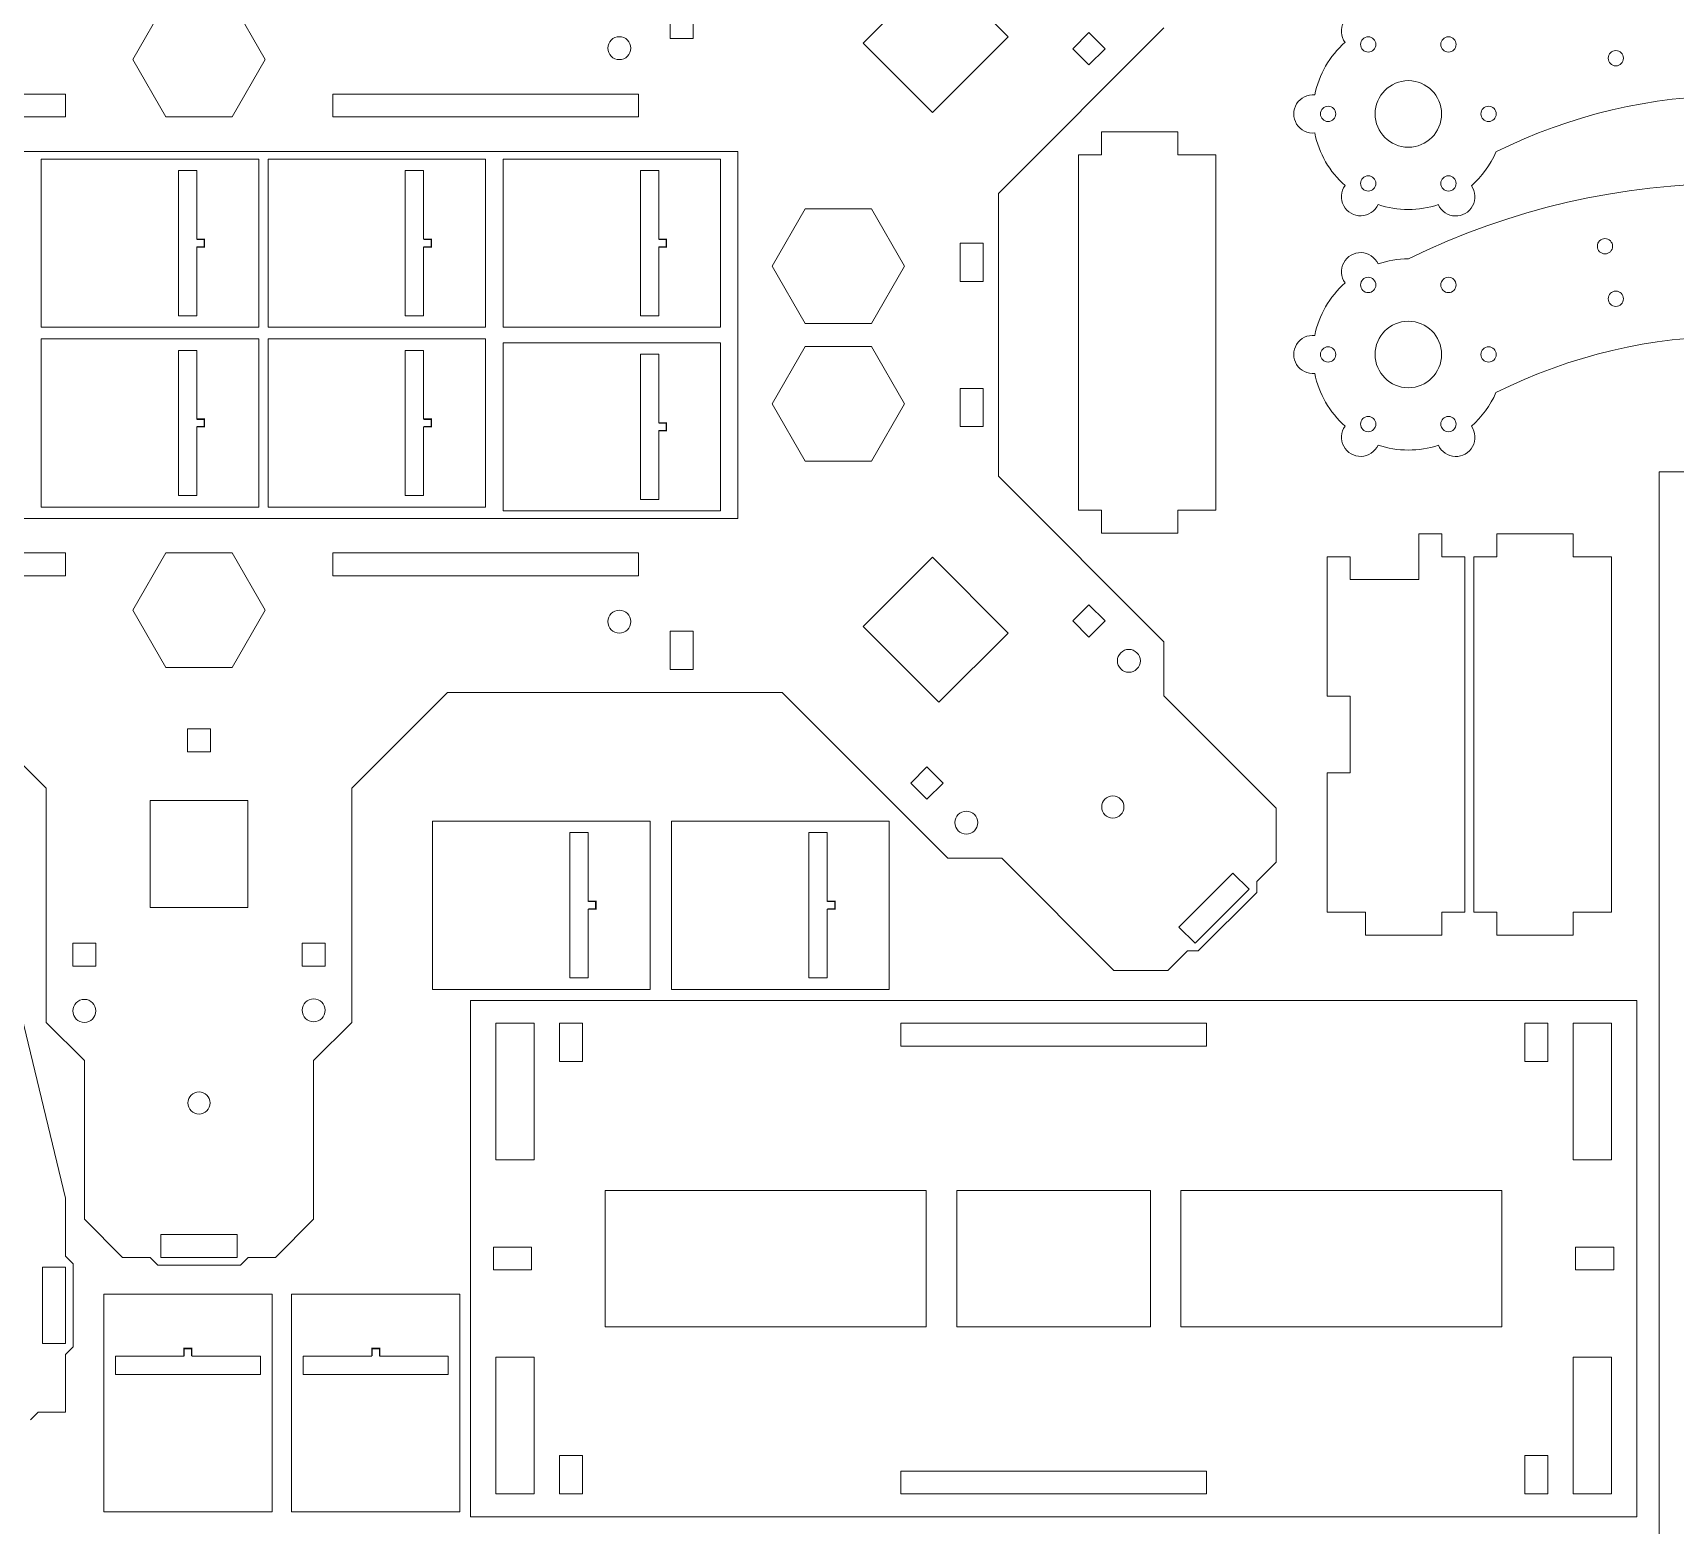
# Model space of a CAD drawing. Header units: millimetres. Extents: x -25 to 568, y -670 to -7.
# Drawn here: x 94.2 to 309.1, y -533.1 to -337.9 of the extents above; entities that cross this region are included whole.
import ezdxf

# ---------------------------------------------------------------- set-up
doc = ezdxf.new("R2010")
doc.units = ezdxf.units.MM
doc.linetypes.add('K5LT32768', pattern=[0])
doc.layers.add('Системный слой', color=7, linetype='Continuous')

# ---------------------------------------------------------------- blocks, each defined once
blk = doc.blocks.new('U35')
at = {"layer": 'Системный слой', "color": 5, "linetype": 'K5LT32768', "lineweight": 18, "true_color": 0x0000ff}
for p, q in [((111.63, -333.91), (107.3, -341.41)), ((120.29, -333.91), (111.63, -333.91)), ((124.62, -341.41), (120.29, -333.91)), ((107.3, -341.41), (111.63, -348.91)), ((120.29, -348.91), (124.62, -341.41)), ((111.63, -348.91), (120.29, -348.91))]:
    blk.add_line(p, q, dxfattribs=at)
blk = doc.blocks.new('U36')
at = {"layer": 'Системный слой', "color": 5, "linetype": 'K5LT32768', "lineweight": 18, "true_color": 0x0000ff}
for p, q in [((111.63, -405.91), (107.3, -413.41)), ((120.29, -405.91), (111.63, -405.91)), ((124.62, -413.41), (120.29, -405.91)), ((107.3, -413.41), (111.63, -420.91)), ((120.29, -420.91), (124.62, -413.41)), ((111.63, -420.91), (120.29, -420.91))]:
    blk.add_line(p, q, dxfattribs=at)
blk = doc.blocks.new('U39')
at = {"layer": 'Системный слой', "color": 5, "linetype": 'K5LT32768', "lineweight": 18, "true_color": 0x0000ff}
for p, q in [((190.96, -368.41), (195.29, -360.91)), ((195.29, -360.91), (203.95, -360.91)), ((203.95, -360.91), (208.28, -368.41)), ((195.29, -375.91), (190.96, -368.41)), ((208.28, -368.41), (203.95, -375.91)), ((203.95, -375.91), (195.29, -375.91))]:
    blk.add_line(p, q, dxfattribs=at)
blk = doc.blocks.new('U40')
at = {"layer": 'Системный слой', "color": 5, "linetype": 'K5LT32768', "lineweight": 18, "true_color": 0x0000ff}
for p, q in [((190.96, -386.41), (195.29, -378.91)), ((195.29, -378.91), (203.95, -378.91)), ((203.95, -378.91), (208.28, -386.41)), ((195.29, -393.91), (190.96, -386.41)), ((208.28, -386.41), (203.95, -393.91)), ((203.95, -393.91), (195.29, -393.91))]:
    blk.add_line(p, q, dxfattribs=at)
blk = doc.blocks.new('U34')
at = {"color": 5, "linetype": 'K5LT32768', "lineweight": 18, "true_color": 0x0000ff}
for p, q in [((212.77, -329.37), (202.87, -339.27)), ((212.77, -329.37), (221.82, -338.41)), ((177.62, -338.64), (177.62, -333.64)), ((180.62, -338.64), (180.62, -333.64)), ((242.22, -337.25), (220.55, -358.92)), ((180.62, -338.64), (177.62, -338.64)), ((202.87, -339.27), (211.92, -348.31)), ((221.82, -338.41), (211.92, -348.31)), ((232.41, -337.87), (230.29, -339.99)), ((232.41, -337.87), (234.53, -339.99)), ((230.29, -339.99), (232.41, -342.11)), ((234.53, -339.99), (232.41, -342.11)), ((58.48, -345.91), (98.48, -345.91)), ((98.48, -345.91), (98.48, -348.91)), ((173.45, -345.91), (133.45, -345.91)), ((133.45, -345.91), (133.45, -348.91)), ((173.45, -345.91), (173.45, -348.91)), ((58.48, -348.91), (98.48, -348.91)), ((173.45, -348.91), (133.45, -348.91)), ((45.46, -353.41), (186.46, -353.41)), ((186.46, -353.41), (186.46, -401.41)), ((220.55, -358.92), (220.55, -395.89)), ((215.55, -365.41), (215.55, -370.41)), ((218.55, -365.41), (215.55, -365.41)), ((218.55, -365.41), (218.55, -370.41)), ((218.55, -370.41), (215.55, -370.41)), ((215.55, -384.41), (215.55, -389.41)), ((218.55, -384.41), (215.55, -384.41)), ((218.55, -384.41), (218.55, -389.41)), ((218.55, -389.41), (215.55, -389.41)), ((242.22, -417.56), (220.55, -395.89)), ((45.46, -401.41), (186.46, -401.41)), ((58.48, -405.91), (98.48, -405.91)), ((98.48, -408.91), (98.48, -405.91)), ((133.45, -408.91), (133.45, -405.91)), ((173.45, -405.91), (133.45, -405.91)), ((173.45, -408.91), (173.45, -405.91)), ((202.87, -415.54), (211.92, -406.5)), ((221.82, -416.4), (211.92, -406.5)), ((58.48, -408.91), (98.48, -408.91)), ((173.45, -408.91), (133.45, -408.91)), ((230.29, -414.82), (232.41, -412.7)), ((234.53, -414.82), (232.41, -412.7)), ((180.62, -416.17), (177.62, -416.17)), ((177.62, -416.17), (177.62, -421.17)), ((180.62, -416.17), (180.62, -421.17)), ((212.77, -425.44), (202.87, -415.54)), ((212.77, -425.44), (221.82, -416.4)), ((232.41, -416.94), (230.29, -414.82)), ((232.41, -416.94), (234.53, -414.82)), ((242.22, -417.56), (242.22, -424.63)), ((180.62, -421.17), (177.62, -421.17)), ((95.96, -436.67), (83.46, -424.17)), ((135.96, -436.67), (148.46, -424.17)), ((148.46, -424.17), (192.26, -424.17)), ((213.94, -445.85), (192.26, -424.17)), ((242.22, -424.63), (256.89, -439.31)), ((117.46, -428.92), (114.46, -428.92)), ((114.46, -428.92), (114.46, -431.92)), ((117.46, -428.92), (117.46, -431.92)), ((117.46, -431.92), (114.46, -431.92)), ((209.08, -436.03), (211.2, -433.91)), ((213.32, -436.03), (211.2, -433.91)), ((211.2, -438.15), (209.08, -436.03)), ((211.2, -438.15), (213.32, -436.03)), ((95.96, -467.32), (95.96, -436.67)), ((109.57, -452.31), (109.57, -438.31)), ((109.57, -438.31), (122.36, -438.31)), ((122.36, -452.31), (122.36, -438.31)), ((135.96, -467.32), (135.96, -436.67)), ((256.89, -446.38), (256.89, -439.31)), ((213.94, -445.85), (221.01, -445.85)), ((221.01, -445.85), (235.68, -460.52)), ((254.36, -448.91), (256.89, -446.38)), ((244.17, -454.86), (251.24, -447.79)), ((253.36, -449.91), (251.24, -447.79)), ((254.36, -448.91), (254.36, -450.33)), ((253.36, -449.91), (246.29, -456.98)), ((254.36, -450.33), (246.7, -457.98)), ((109.57, -452.31), (122.36, -452.31)), ((246.29, -456.98), (244.17, -454.86)), ((99.46, -459.95), (99.46, -456.95)), ((102.46, -456.95), (99.46, -456.95)), ((102.46, -459.95), (102.46, -456.95)), ((129.46, -459.95), (129.46, -456.95)), ((132.46, -456.95), (129.46, -456.95)), ((132.46, -459.95), (132.46, -456.95)), ((242.75, -460.52), (245.29, -457.98)), ((245.29, -457.98), (246.7, -457.98)), ((102.46, -459.95), (99.46, -459.95)), ((132.46, -459.95), (129.46, -459.95)), ((242.75, -460.52), (235.68, -460.52)), ((95.96, -467.32), (100.96, -472.32)), ((135.96, -467.32), (130.96, -472.32)), ((100.96, -472.32), (100.96, -493.07)), ((130.96, -472.32), (130.96, -493.07)), ((105.96, -498.07), (100.96, -493.07)), ((125.96, -498.07), (130.96, -493.07)), ((110.96, -498.07), (110.96, -495.07)), ((120.96, -495.07), (110.96, -495.07)), ((120.96, -498.07), (120.96, -495.07)), ((109.55, -498.07), (105.96, -498.07)), ((109.55, -498.07), (110.55, -499.07)), ((110.96, -498.07), (120.96, -498.07)), ((122.38, -498.07), (121.38, -499.07)), ((125.96, -498.07), (122.38, -498.07)), ((110.55, -499.07), (121.38, -499.07))]:
    blk.add_line(p, q, dxfattribs=at)
for centre, radius in [((170.96, -339.91), 1.5), ((170.96, -414.91), 1.5), ((237.63, -420.04), 1.5), ((235.53, -439.15), 1.45), ((216.36, -441.19), 1.5), ((100.96, -465.82), 1.5), ((130.96, -465.74), 1.5), ((115.96, -477.86), 1.45)]:
    blk.add_circle(centre, radius, dxfattribs=at)
at = {"layer": 'Системный слой'}
for name in ['U35', 'U39', 'U40', 'U36']:
    blk.add_blockref(name, (0, 0), dxfattribs=at)
blk = doc.blocks.new('U73')
at = {"color": 5, "linetype": 'K5LT32768', "lineweight": 18, "true_color": 0x0000ff}
for centre, radius in [((299.93, -334.36), 1), ((316.7, -336.14), 1.5), ((333.48, -334.36), 1), ((268.95, -339.42), 1), ((279.45, -339.42), 1), ((301.35, -341.22), 1), ((332.06, -341.22), 1), ((274.2, -348.51), 4.35), ((263.7, -348.51), 1), ((284.7, -348.51), 1), ((359.2, -348.51), 1.45), ((268.95, -357.6), 1), ((279.45, -357.6), 1)]:
    blk.add_circle(centre, radius, dxfattribs=at)
for centre, radius, start, end in [((316.7, -422.59), 96.45, 63.855, 116.145), ((267.95, -337.69), 2.5, 24.2608, 215.7392), ((365.45, -337.69), 2.5, 324.2608, 155.7392), ((274.2, -348.51), 12.5, 90, 108.5217), ((359.2, -348.51), 12.5, 71.4783, 90), ((274.2, -348.51), 12.5, 131.4783, 168.5217), ((359.2, -348.51), 12.5, 11.4783, 48.5217), ((261.7, -348.51), 2.5, 84.2608, 275.7392), ((316.7, -415.34), 69.2, 63.3542, 116.6458), ((371.7, -348.51), 2.5, 264.2608, 95.7392), ((274.2, -348.51), 12.5, 191.4783, 228.5217), ((359.2, -348.51), 12.5, 311.2695, 348.5217), ((274.2, -348.51), 12.5, 311.2695, 336.517), ((359.2, -348.51), 12.5, 203.483, 228.5217), ((267.95, -359.34), 2.5, 144.2608, 335.7392), ((280.41, -359.36), 2.5, 204.052, 35.5303), ((352.95, -359.34), 2.5, 144.2608, 335.7392), ((365.41, -359.36), 2.5, 204.052, 35.5303), ((274.2, -348.51), 12.5, 251.4783, 288.3128), ((359.2, -348.51), 12.5, 251.4783, 288.3128)]:
    blk.add_arc(centre, radius, start, end, dxfattribs=at)
blk = doc.blocks.new('U74')
at = {"color": 5, "linetype": 'K5LT32768', "lineweight": 18, "true_color": 0x0000ff}
for centre, radius in [((299.93, -365.82), 1), ((333.48, -365.82), 1), ((316.7, -367.6), 1.5), ((268.95, -370.88), 1), ((279.45, -370.88), 1), ((301.35, -372.68), 1), ((332.06, -372.68), 1), ((274.2, -379.97), 4.35), ((263.7, -379.97), 1), ((284.7, -379.97), 1), ((359.2, -379.97), 1.45), ((268.95, -389.07), 1), ((279.45, -389.07), 1)]:
    blk.add_circle(centre, radius, dxfattribs=at)
for centre, radius, start, end in [((316.7, -454.05), 96.45, 63.855, 116.145), ((267.95, -369.15), 2.5, 24.2608, 215.7392), ((365.45, -369.15), 2.5, 324.2608, 155.7392), ((274.2, -379.97), 12.5, 90, 108.5217), ((359.2, -379.97), 12.5, 71.4783, 90), ((274.2, -379.97), 12.5, 131.4783, 168.5217), ((359.2, -379.97), 12.5, 11.4783, 48.5217), ((261.7, -379.97), 2.5, 84.2608, 275.7392), ((316.7, -446.81), 69.2, 63.3542, 116.6458), ((371.7, -379.97), 2.5, 264.2608, 95.7392), ((274.2, -379.97), 12.5, 191.4783, 228.5217), ((359.2, -379.97), 12.5, 311.2695, 348.5217), ((274.2, -379.97), 12.5, 311.2695, 336.517), ((359.2, -379.97), 12.5, 203.483, 228.5217), ((267.95, -390.8), 2.5, 144.2608, 335.7392), ((280.41, -390.82), 2.5, 204.052, 35.5303), ((352.95, -390.8), 2.5, 144.2608, 335.7392), ((365.41, -390.82), 2.5, 204.052, 35.5303), ((274.2, -379.97), 12.5, 251.4783, 288.3128), ((359.2, -379.97), 12.5, 251.4783, 288.3128)]:
    blk.add_arc(centre, radius, start, end, dxfattribs=at)

msp = doc.modelspace()

# ---------------------------------------------------------------- linework, layer by layer
at = {"color": 5, "linetype": 'K5LT32768', "lineweight": 18, "true_color": 0x0000ff}
for p, q in [((244.03, -350.84), (234.03, -350.84)), ((234.03, -350.84), (234.03, -353.84)), ((244.03, -353.84), (244.03, -350.84)), ((123.77, -354.41), (95.3, -354.41)), ((95.3, -354.41), (95.3, -376.41)), ((123.77, -354.41), (123.77, -376.41)), ((153.45, -354.41), (124.99, -354.41)), ((124.99, -354.41), (124.99, -376.41)), ((153.45, -354.41), (153.45, -376.41)), ((184.21, -354.41), (155.75, -354.41)), ((155.75, -354.41), (155.75, -376.41)), ((184.21, -354.41), (184.21, -376.41)), ((231.03, -353.84), (234.03, -353.84)), ((231.03, -353.84), (231.03, -400.34)), ((244.03, -353.84), (249.03, -353.84)), ((249.03, -353.84), (249.03, -400.34)), ((113.27, -355.91), (113.27, -374.91)), ((113.27, -355.91), (115.67, -355.91)), ((115.67, -355.91), (115.67, -364.91)), ((142.95, -355.91), (142.95, -374.91)), ((142.95, -355.91), (145.35, -355.91)), ((145.35, -355.91), (145.35, -364.91)), ((173.71, -355.91), (173.71, -374.91)), ((173.71, -355.91), (176.11, -355.91)), ((176.11, -355.91), (176.11, -364.91)), ((115.67, -365.91), (115.67, -374.91)), ((145.35, -365.91), (145.35, -374.91)), ((176.11, -365.91), (176.11, -374.91)), ((113.27, -374.91), (115.67, -374.91)), ((142.95, -374.91), (145.35, -374.91)), ((173.71, -374.91), (176.11, -374.91)), ((123.77, -376.41), (95.3, -376.41)), ((123.77, -377.93), (95.3, -377.93)), ((95.3, -377.93), (95.3, -399.93)), ((123.77, -377.93), (123.77, -399.93)), ((153.45, -376.41), (124.99, -376.41)), ((153.45, -377.93), (124.99, -377.93)), ((124.99, -377.93), (124.99, -399.93)), ((153.45, -377.93), (153.45, -399.93)), ((184.21, -376.41), (155.75, -376.41)), ((113.27, -379.43), (113.27, -398.43)), ((113.27, -379.43), (115.67, -379.43)), ((115.67, -379.43), (115.67, -388.43)), ((142.95, -379.43), (142.95, -398.43)), ((142.95, -379.43), (145.35, -379.43)), ((145.35, -379.43), (145.35, -388.43)), ((184.21, -378.43), (155.75, -378.43)), ((155.75, -378.43), (155.75, -400.43)), ((173.71, -379.93), (173.71, -398.93)), ((173.71, -379.93), (176.11, -379.93)), ((176.11, -379.93), (176.11, -388.93)), ((184.21, -378.43), (184.21, -400.43)), ((115.67, -389.43), (115.67, -398.43)), ((145.35, -389.43), (145.35, -398.43)), ((176.11, -389.93), (176.11, -398.93)), ((307.04, -395.34), (374.58, -395.34)), ((307.04, -547.94), (307.04, -395.34)), ((113.27, -398.43), (115.67, -398.43)), ((142.95, -398.43), (145.35, -398.43)), ((173.71, -398.93), (176.11, -398.93)), ((123.77, -399.93), (95.3, -399.93)), ((153.45, -399.93), (124.99, -399.93)), ((184.21, -400.43), (155.75, -400.43)), ((231.03, -400.34), (234.03, -400.34)), ((234.03, -403.34), (234.03, -400.34)), ((244.03, -400.34), (244.03, -403.34)), ((244.03, -400.34), (249.03, -400.34)), ((244.03, -403.34), (234.03, -403.34)), ((278.59, -403.42), (275.59, -403.42)), ((275.59, -403.42), (275.59, -409.42)), ((278.59, -403.42), (278.59, -406.42)), ((295.76, -403.42), (285.76, -403.42)), ((285.76, -403.42), (285.76, -406.42)), ((295.76, -406.42), (295.76, -403.42)), ((263.59, -406.42), (263.59, -424.67)), ((266.59, -406.42), (263.59, -406.42)), ((266.59, -409.42), (266.59, -406.42)), ((278.59, -406.42), (281.59, -406.42)), ((281.59, -406.42), (281.59, -452.92)), ((282.76, -406.42), (285.76, -406.42)), ((282.76, -406.42), (282.76, -452.92)), ((295.76, -406.42), (300.76, -406.42)), ((300.76, -406.42), (300.76, -452.92)), ((275.59, -409.42), (266.59, -409.42)), ((266.59, -424.67), (263.59, -424.67)), ((266.59, -424.67), (266.59, -434.67)), ((266.59, -434.67), (263.59, -434.67)), ((263.59, -434.67), (263.59, -452.92)), ((174.98, -441), (146.51, -441)), ((146.51, -441), (146.51, -463)), ((164.48, -442.5), (164.48, -461.5)), ((164.48, -442.5), (166.88, -442.5)), ((166.88, -442.5), (166.88, -451.5)), ((174.98, -441), (174.98, -463)), ((206.26, -441), (177.79, -441)), ((177.79, -441), (177.79, -463)), ((195.76, -442.5), (195.76, -461.5)), ((195.76, -442.5), (198.16, -442.5)), ((198.16, -442.5), (198.16, -451.5)), ((206.26, -441), (206.26, -463)), ((166.88, -452.5), (166.88, -461.5)), ((198.16, -452.5), (198.16, -461.5)), ((268.59, -452.92), (263.59, -452.92)), ((268.59, -452.92), (268.59, -455.92)), ((278.59, -455.92), (278.59, -452.92)), ((278.59, -452.92), (281.59, -452.92)), ((282.76, -452.92), (285.76, -452.92)), ((285.76, -455.92), (285.76, -452.92)), ((295.76, -452.92), (295.76, -455.92)), ((295.76, -452.92), (300.76, -452.92)), ((268.59, -455.92), (278.59, -455.92)), ((295.76, -455.92), (285.76, -455.92)), ((91.32, -460.61), (98.5, -490.32)), ((164.48, -461.5), (166.88, -461.5)), ((195.76, -461.5), (198.16, -461.5)), ((174.98, -463), (146.51, -463)), ((206.26, -463), (177.79, -463)), ((151.48, -464.44), (151.48, -531.97)), ((151.48, -464.44), (304.08, -464.44)), ((304.08, -464.44), (304.08, -531.97)), ((154.8, -467.44), (159.8, -467.44)), ((154.8, -467.44), (154.8, -485.29)), ((159.8, -485.29), (159.8, -467.44)), ((163.12, -467.44), (163.12, -472.44)), ((166.12, -467.44), (163.12, -467.44)), ((166.12, -472.44), (166.12, -467.44)), ((207.78, -467.44), (207.78, -470.44)), ((207.78, -467.44), (247.78, -467.44)), ((247.78, -467.44), (247.78, -470.44)), ((289.44, -467.44), (292.44, -467.44)), ((289.44, -467.44), (289.44, -472.44)), ((292.44, -467.44), (292.44, -472.44)), ((300.76, -467.44), (295.76, -467.44)), ((295.76, -485.29), (295.76, -467.44)), ((300.76, -467.44), (300.76, -485.29)), ((207.78, -470.44), (247.78, -470.44)), ((163.12, -472.44), (166.12, -472.44)), ((292.44, -472.44), (289.44, -472.44)), ((154.8, -485.29), (159.8, -485.29)), ((300.76, -485.29), (295.76, -485.29)), ((169.12, -489.29), (211.12, -489.29)), ((169.12, -489.29), (169.12, -507.14)), ((211.12, -507.14), (211.12, -489.29)), ((215.12, -489.29), (240.44, -489.29)), ((215.12, -489.29), (215.12, -507.14)), ((240.44, -507.14), (240.44, -489.29)), ((244.44, -489.29), (286.44, -489.29)), ((244.44, -489.29), (244.44, -507.14)), ((286.44, -507.14), (286.44, -489.29)), ((98.5, -497.91), (98.5, -490.32)), ((98.5, -497.91), (99.5, -498.91)), ((159.48, -496.7), (154.48, -496.7)), ((154.48, -496.7), (154.48, -499.7)), ((159.48, -499.7), (159.48, -496.7)), ((296.08, -499.7), (296.08, -496.7)), ((296.08, -496.7), (301.08, -496.7)), ((301.08, -496.7), (301.08, -499.7)), ((95.5, -499.32), (98.5, -499.32)), ((95.5, -499.32), (95.5, -509.32)), ((98.5, -509.32), (98.5, -499.32)), ((99.5, -498.91), (99.5, -509.74)), ((154.48, -499.7), (159.48, -499.7)), ((301.08, -499.7), (296.08, -499.7)), ((103.51, -502.87), (125.51, -502.87)), ((103.51, -502.87), (103.51, -531.34)), ((125.51, -502.87), (125.51, -531.34)), ((128.08, -502.87), (150.08, -502.87)), ((128.08, -502.87), (128.08, -531.34)), ((150.08, -502.87), (150.08, -531.34)), ((169.12, -507.14), (211.12, -507.14)), ((215.12, -507.14), (240.44, -507.14)), ((244.44, -507.14), (286.44, -507.14)), ((98.5, -509.32), (95.5, -509.32)), ((98.5, -510.74), (99.5, -509.74)), ((98.5, -518.32), (98.5, -510.74)), ((105.01, -513.37), (105.01, -510.97)), ((105.01, -510.97), (114.01, -510.97)), ((115.01, -510.97), (124.01, -510.97)), ((124.01, -513.37), (124.01, -510.97)), ((129.58, -513.37), (129.58, -510.97)), ((129.58, -510.97), (138.58, -510.97)), ((139.58, -510.97), (148.58, -510.97)), ((148.58, -513.37), (148.58, -510.97)), ((154.8, -511.12), (159.8, -511.12)), ((154.8, -511.12), (154.8, -528.97)), ((159.8, -528.97), (159.8, -511.12)), ((300.76, -511.12), (295.76, -511.12)), ((295.76, -528.97), (295.76, -511.12)), ((300.76, -511.12), (300.76, -528.97)), ((105.01, -513.37), (124.01, -513.37)), ((129.58, -513.37), (148.58, -513.37)), ((94.92, -518.32), (93.92, -519.32)), ((98.5, -518.32), (94.92, -518.32)), ((163.12, -528.97), (163.12, -523.97)), ((163.12, -523.97), (166.12, -523.97)), ((166.12, -523.97), (166.12, -528.97)), ((292.44, -523.97), (289.44, -523.97)), ((289.44, -523.97), (289.44, -528.97)), ((292.44, -528.97), (292.44, -523.97)), ((207.78, -529), (207.78, -526)), ((207.78, -526), (247.78, -526)), ((247.78, -529), (247.78, -526)), ((154.8, -528.97), (159.8, -528.97)), ((166.12, -528.97), (163.12, -528.97)), ((207.78, -529), (247.78, -529)), ((289.44, -528.97), (292.44, -528.97)), ((300.76, -528.97), (295.76, -528.97)), ((103.51, -531.34), (125.51, -531.34)), ((128.08, -531.34), (150.08, -531.34)), ((304.08, -531.97), (151.48, -531.97))]:
    msp.add_line(p, q, dxfattribs=at)
at = {"color": 5, "linetype": 'K5LT32768', "true_color": 0x0000ff, "const_width": 0.18}
for points in [[(115.67, -365.91), (116.67, -365.91), (116.67, -364.91), (115.67, -364.91)], [(145.35, -365.91), (146.35, -365.91), (146.35, -364.91), (145.35, -364.91)], [(176.11, -365.91), (177.11, -365.91), (177.11, -364.91), (176.11, -364.91)], [(115.67, -389.43), (116.67, -389.43), (116.67, -388.43), (115.67, -388.43)], [(145.35, -389.43), (146.35, -389.43), (146.35, -388.43), (145.35, -388.43)], [(176.11, -389.93), (177.11, -389.93), (177.11, -388.93), (176.11, -388.93)], [(166.88, -452.5), (167.88, -452.5), (167.88, -451.5), (166.88, -451.5)], [(198.16, -452.5), (199.16, -452.5), (199.16, -451.5), (198.16, -451.5)], [(115.01, -510.97), (115.01, -509.97), (114.01, -509.97), (114.01, -510.97)], [(139.58, -510.97), (139.58, -509.97), (138.58, -509.97), (138.58, -510.97)]]:
    msp.add_lwpolyline(points, dxfattribs=at)

# ---------------------------------------------------------------- block references
for name in ['U34', 'U73', 'U74']:
    msp.add_blockref(name, (0, 0))

doc.saveas('drawing.dxf')
